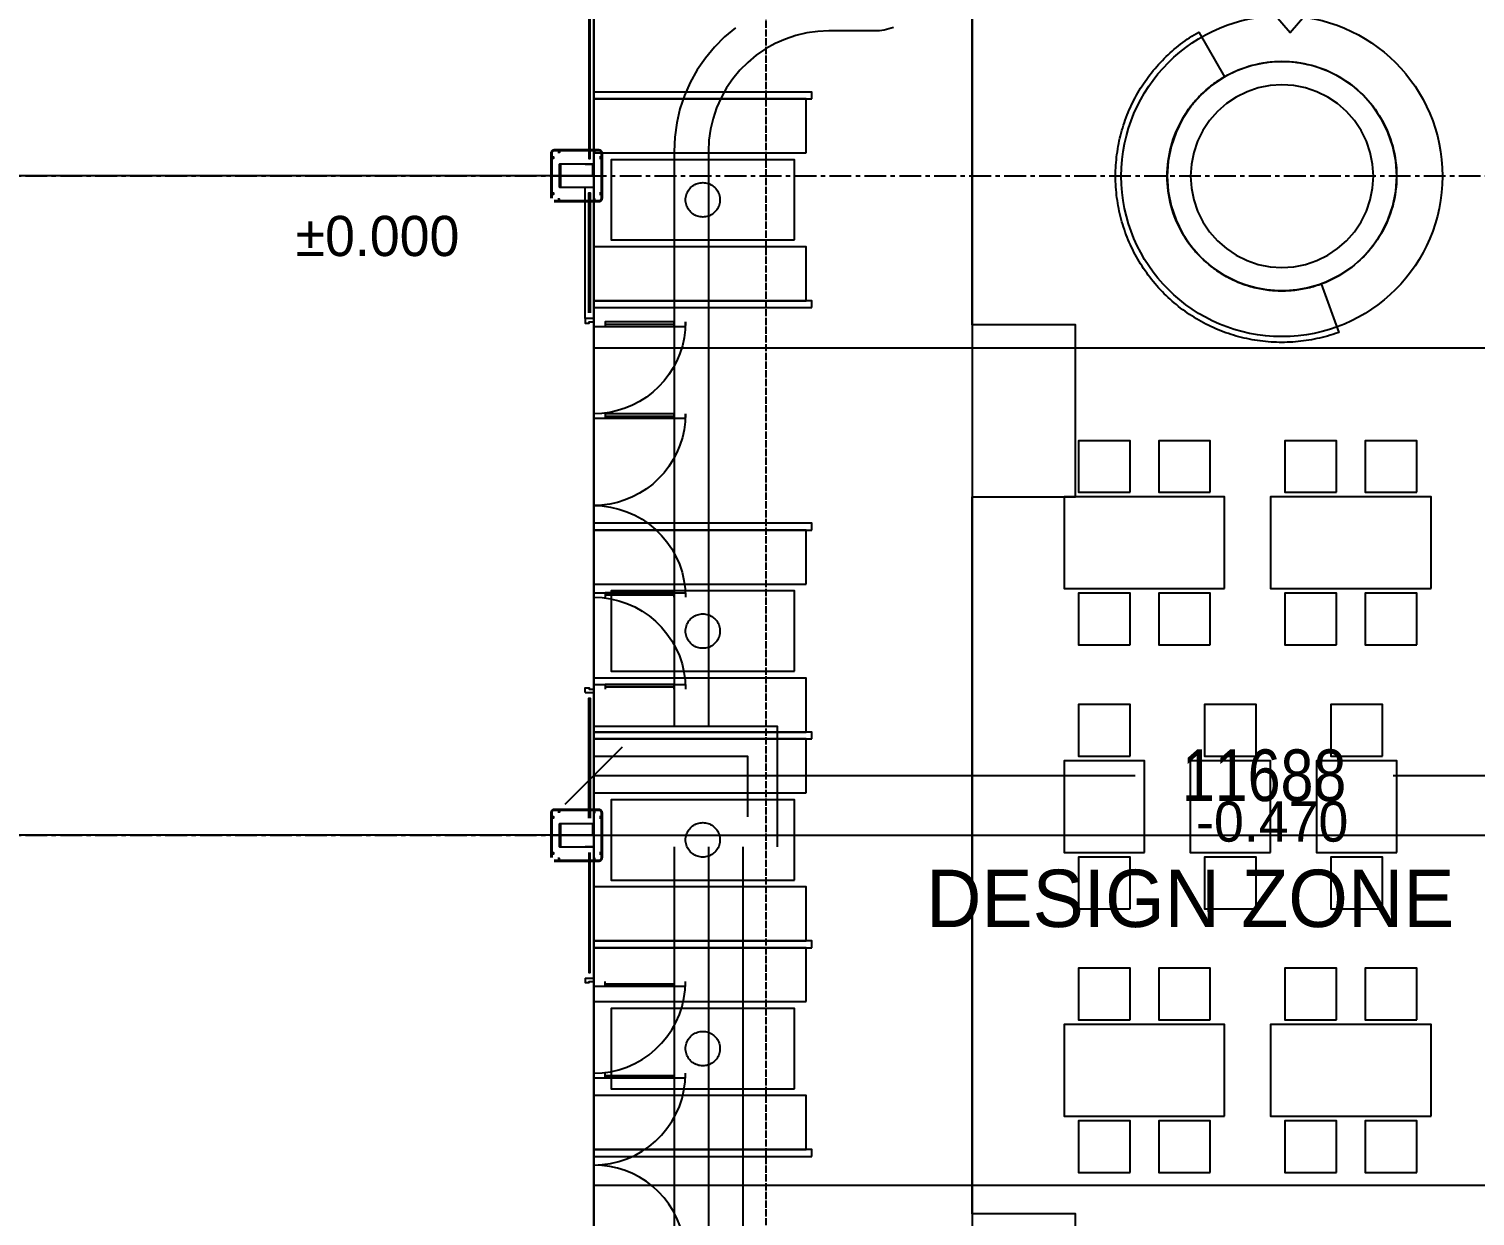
# Model space of a CAD drawing. Header units: millimetres. Extents: x -74219 to 26724, y -11313 to 45223.
# Drawn here: x -4925 to 7683, y 18030 to 28380 of the extents above; entities that cross this region are included whole.
import ezdxf
from ezdxf.enums import TextEntityAlignment as Align

# ---------------------------------------------------------------- set-up
doc = ezdxf.new("R2010")
doc.units = ezdxf.units.MM
doc.linetypes.add('CENTER', pattern=[5.08, 3.175, -0.635, 0.635, -0.635])
doc.linetypes.add('DASHED', pattern=[1.524, 1.27, -0.254])
for name, color, linetype in [('SMK-ABOVE', 5, 'DASHED'), ('SMK-BLDG', 7, 'CONTINUOUS'), ('SMK-DIMS', 7, 'CONTINUOUS'), ('SMK-DOOR', 7, 'CONTINUOUS'), ('SMK-EXIST', 30, 'CONTINUOUS'), ('SMK-GLAZ', 5, 'CONTINUOUS'), ('SMK-GRID', 8, 'CENTER'), ('SMK-LEVEL', 7, 'CONTINUOUS'), ('SMK-R11-FURN', 7, 'Continuous'), ('SMK-R11-ROOF', 34, 'Continuous'), ('SMK-R11-STEPS', 8, 'Continuous'), ('SMK-R11-TREE', 3, 'Continuous'), ('SMK-STEPS', 30, 'CONTINUOUS'), ('SMK-TEXT', 7, 'CONTINUOUS'), ('SMK-ZONE', 3, 'CONTINUOUS')]:
    doc.layers.add(name, color=color, linetype=linetype)
doc.styles.add('OpenSansCondensed-Light', font='OpenSansCondensed-Light.ttf')
doc.dimstyles.new('SMK200', dxfattribs={"dimtxt": 450, "dimasz": 300, "dimexe": 200, "dimexo": 200, "dimgap": 100, "dimtad": 1, "dimdec": 0, "dimtsz": 250, "dimcen": 2.5, "dimazin": 3, "dimtfac": 1, "dimtmove": 0, "dimatfit": 3})

# ---------------------------------------------------------------- blocks, each defined once
blk = doc.blocks.new('_OBLIQUE')
at = {"color": 0, "linetype": 'BYBLOCK'}
blk.add_line((-0.5, -0.5), (0.5, 0.5), dxfattribs=at)
blk = doc.blocks.new('*D4')
for p, q in [((-200, 21350), (-10800, 21350)), ((-10600, 19375), (-10600, 21350)), ((-10600, 15600), (-10600, 17575)), ((-200, 15600), (-10800, 15600))]:
    blk.add_line(p, q)
at = {"layer": 'Defpoints'}
for p in [(0, 21350), (-10600, 15600), (0, 15600)]:
    blk.add_point(p, dxfattribs=at)
at = {"layer": 'SMK-DIMS', "xscale": 500, "yscale": 500, "rotation": 90}
for p in [(-10600, 21350), (-10600, 15600)]:
    blk.add_blockref('_OBLIQUE', p, dxfattribs=at)
at = {"layer": 'SMK-DIMS', "insert": (-10600, 18475), "char_height": 450, "attachment_point": 5, "rotation": 90, "style": 'OpenSansCondensed-Light'}
blk.add_mtext('5750', dxfattribs=at)
blk = doc.blocks.new('*D5')
for p, q in [((-200, 27100), (-10800, 27100)), ((-10600, 25125), (-10600, 27100)), ((-10600, 21350), (-10600, 23325)), ((-200, 21350), (-10800, 21350))]:
    blk.add_line(p, q)
at = {"layer": 'Defpoints'}
for p in [(0, 27100), (-10600, 21350), (0, 21350)]:
    blk.add_point(p, dxfattribs=at)
at = {"layer": 'SMK-DIMS', "xscale": 500, "yscale": 500, "rotation": 90}
for p in [(-10600, 27100), (-10600, 21350)]:
    blk.add_blockref('_OBLIQUE', p, dxfattribs=at)
at = {"layer": 'SMK-DIMS', "insert": (-10600, 24225), "char_height": 450, "attachment_point": 5, "rotation": 90, "style": 'OpenSansCondensed-Light'}
blk.add_mtext('5750', dxfattribs=at)
blk = doc.blocks.new('*D6')
for p, q in [((-200, 32100), (-10800, 32100)), ((-10600, 30500), (-10600, 32100)), ((-10600, 27100), (-10600, 28700)), ((-200, 27100), (-10800, 27100))]:
    blk.add_line(p, q)
at = {"layer": 'Defpoints'}
for p in [(0, 32100), (-10600, 27100), (0, 27100)]:
    blk.add_point(p, dxfattribs=at)
at = {"layer": 'SMK-DIMS', "xscale": 500, "yscale": 500, "rotation": 90}
for p in [(-10600, 32100), (-10600, 27100)]:
    blk.add_blockref('_OBLIQUE', p, dxfattribs=at)
at = {"layer": 'SMK-DIMS', "insert": (-10600, 29600), "char_height": 450, "attachment_point": 5, "rotation": 90, "style": 'OpenSansCondensed-Light'}
blk.add_mtext('5000', dxfattribs=at)
blk = doc.blocks.new('*D9')
for p, q in [((-200, 42340.2), (-12100, 42340.2)), ((-11900, 22295.1), (-11900, 42340.2)), ((-11900, 0), (-11900, 20045.1)), ((-200, 0), (-12100, 0))]:
    blk.add_line(p, q)
at = {"layer": 'Defpoints'}
for p in [(0, 42340.2), (-11900, 0), (0, 0)]:
    blk.add_point(p, dxfattribs=at)
at = {"layer": 'SMK-DIMS', "xscale": 500, "yscale": 500, "rotation": 90}
for p in [(-11900, 42340.2), (-11900, 0)]:
    blk.add_blockref('_OBLIQUE', p, dxfattribs=at)
at = {"layer": 'SMK-DIMS', "insert": (-11900, 21170.1), "char_height": 450, "attachment_point": 5, "rotation": 90, "style": 'OpenSansCondensed-Light'}
blk.add_mtext('42340', dxfattribs=at)
blk = doc.blocks.new('*D11')
for p, q in [((0, 21550), (0, 22070)), ((11688, 21550), (11688, 22070)), ((0, 21870), (4719, 21870)), ((6969, 21870), (11688, 21870))]:
    blk.add_line(p, q)
at = {"layer": 'Defpoints'}
for p in [(0, 21870), (0, 21350), (11688, 21350)]:
    blk.add_point(p, dxfattribs=at)
at = {"layer": 'SMK-DIMS', "xscale": 500, "yscale": 500}
for p in [(0, 21870), (11688, 21870)]:
    blk.add_blockref('_OBLIQUE', p, dxfattribs=at)
at = {"layer": 'SMK-DIMS', "insert": (5844, 21870), "char_height": 450, "attachment_point": 5, "style": 'OpenSansCondensed-Light'}
blk.add_mtext('11688', dxfattribs=at)

msp = doc.modelspace()

# ---------------------------------------------------------------- linework, layer by layer
at = {"layer": 'SMK-ABOVE', "ltscale": 50}
msp.add_lwpolyline([(1501.6, 5300.3), (1501.6, 30800.3), (1497, 30904.9), (1483.4, 31008.7), (1460.7, 31110.9), (1429.2, 31210.7), (1389.2, 31307.4), (1340.8, 31400.3), (1284.6, 31488.6), (1220.8, 31571.6), (1150.1, 31648.8), (1072.9, 31719.5), (989.9, 31783.3), (901.6, 31839.5), (808.7, 31887.9), (712, 31927.9), (612.2, 31959.4), (510, 31982.1), (406.2, 31995.7), (301.6, 32000.3), (-0.4, 32000.3)], dxfattribs=at)
at = {"layer": 'SMK-BLDG'}
for points in [[(-75.4, 27200), (-0.4, 27200), (-0.4, 32000), (-75.4, 32000)], [(-0.4, 32000), (-0.4, 4100)], [(-300.4, 26999.8), (-0.4, 26999.8), (-0.4, 27199.8), (-300.4, 27199.8)], [(-0.4, 25855), (-75.4, 25855), (-75.4, 26999.8), (-0.4, 26999.8)], [(-75.4, 22595), (-0.4, 22595), (-0.4, 21449.8), (-75.4, 21449.8)], [(-300.4, 21249.8), (-0.4, 21249.8), (-0.4, 21449.8), (-300.4, 21449.8)], [(-75.4, 20105), (-0.4, 20105), (-0.4, 21249.8), (-75.4, 21249.8)]]:
    msp.add_lwpolyline(points, dxfattribs=at)
at = {"layer": 'SMK-DOOR'}
for points in [[(-75.4, 25855), (-75.4, 25815), (-40.4, 25815), (-40.4, 25825), (-0.4, 25825), (-0.4, 25855)], [(-0.4, 25825), (-0.4, 25785), (799.6, 25785), (799.6, 25825)], [(799.6, 25825), (796.5, 25755.3), (787.4, 25686.1), (772.3, 25618), (751.3, 25551.4), (724.6, 25486.9), (692.4, 25425), (654.9, 25366.2), (612.4, 25310.8), (565.3, 25259.3), (513.8, 25212.2), (458.4, 25169.7), (399.6, 25132.2), (337.7, 25100), (273.2, 25073.3), (206.6, 25052.3), (138.5, 25037.2), (69.3, 25028.1), (-0.4, 25025)], [(699.6, 25785), (699.6, 25825), (99.6, 25825), (99.6, 25785)], [(99.6, 25805), (699.6, 25805)], [(-0.4, 25025), (-0.4, 24985), (799.6, 24985), (799.6, 25025)], [(799.6, 25025), (796.5, 24955.3), (787.4, 24886.1), (772.3, 24818), (751.3, 24751.4), (724.6, 24686.9), (692.4, 24625), (654.9, 24566.2), (612.4, 24510.8), (565.3, 24459.3), (513.8, 24412.2), (458.4, 24369.7), (399.6, 24332.2), (337.7, 24300), (273.2, 24273.3), (206.6, 24252.3), (138.5, 24237.2), (69.3, 24228.1), (-0.4, 24225)], [(699.6, 24985), (699.6, 25025), (99.6, 25025), (99.6, 24985)], [(99.6, 25005), (699.6, 25005)], [(-0.4, 24225), (73.4, 24221.6), (146.6, 24211.4), (218.5, 24194.5), (288.6, 24171), (356.2, 24141.2), (420.7, 24105.2), (481.7, 24063.4), (538.5, 24016.2), (590.8, 23964), (638, 23907.1), (679.8, 23846.2), (715.7, 23781.6), (745.6, 23714), (769, 23644), (786, 23572), (796.2, 23498.8), (799.6, 23425)], [(-0.4, 23425), (-0.4, 23465), (799.6, 23465), (799.6, 23425)], [(699.6, 23425), (699.6, 23465), (99.6, 23465), (99.6, 23425)], [(-0.4, 23425), (73.4, 23421.6), (146.6, 23411.4), (218.5, 23394.5), (288.6, 23371), (356.2, 23341.2), (420.7, 23305.2), (481.7, 23263.4), (538.5, 23216.2), (590.8, 23164), (638, 23107.1), (679.8, 23046.2), (715.7, 22981.6), (745.6, 22914), (769, 22844), (786, 22772), (796.2, 22698.8), (799.6, 22625)], [(99.6, 23445), (699.6, 23445)], [(-75.4, 22595), (-75.4, 22635), (-40.4, 22635), (-40.4, 22625), (-0.4, 22625), (-0.4, 22595)], [(-0.4, 22625), (-0.4, 22665), (799.6, 22665), (799.6, 22625)], [(699.6, 22625), (699.6, 22665), (99.6, 22665), (99.6, 22625)], [(99.6, 22645), (699.6, 22645)], [(-75.4, 20105), (-75.4, 20065), (-40.4, 20065), (-40.4, 20075), (-0.4, 20075), (-0.4, 20105)], [(-0.4, 20075), (-0.4, 20035), (799.6, 20035), (799.6, 20075)], [(-0.4, 19275), (73.4, 19278.4), (146.6, 19288.6), (218.5, 19305.6), (288.6, 19329), (356.2, 19358.9), (420.7, 19394.9), (481.7, 19436.6), (538.5, 19483.8), (590.8, 19536.1), (638, 19592.9), (679.8, 19653.9), (715.7, 19718.4), (745.6, 19786), (769, 19856.1), (786, 19928), (796.2, 20001.2), (799.6, 20075)], [(699.6, 20075), (699.6, 20035), (99.6, 20035), (99.6, 20075)], [(99.6, 20055), (699.6, 20055)], [(-0.4, 19275), (-0.4, 19235), (799.6, 19235), (799.6, 19275)], [(-0.4, 18475), (73.4, 18478.4), (146.6, 18488.6), (218.5, 18505.6), (288.6, 18529), (356.2, 18558.9), (420.7, 18594.9), (481.7, 18636.6), (538.5, 18683.8), (590.8, 18736.1), (638, 18792.9), (679.8, 18853.9), (715.7, 18918.4), (745.6, 18986), (769, 19056.1), (786, 19128), (796.2, 19201.2), (799.6, 19275)], [(699.6, 19275), (699.6, 19235), (99.6, 19235), (99.6, 19275)], [(99.6, 19255), (699.6, 19255)], [(799.6, 17675), (796.5, 17744.7), (787.4, 17813.9), (772.3, 17882.1), (751.3, 17948.6), (724.6, 18013.1), (692.4, 18075), (654.9, 18133.9), (612.4, 18189.3), (565.3, 18240.7), (513.8, 18287.9), (458.4, 18330.3), (399.6, 18367.8), (337.7, 18400.1), (273.2, 18426.8), (206.6, 18447.8), (138.5, 18462.9), (69.3, 18472), (-0.4, 18475)]]:
    msp.add_lwpolyline(points, dxfattribs=at)
at = {"layer": 'SMK-EXIST'}
for points in [[(1236, 28389.8), (1140.1, 28310.2), (1051.9, 28222), (972.3, 28126.1), (901.8, 28023.2), (841.1, 27914.3), (790.8, 27800.2), (751.1, 27682), (722.6, 27560.6), (705.3, 27437.1), (699.6, 27312.5), (699.6, 22299.8)], [(2612.1, 28392.9), (2572.7, 28379.7), (2532.3, 28370.2), (2491.1, 28364.4), (2449.6, 28362.5), (2049.6, 28362.5), (1952.7, 28358), (1856.7, 28344.6), (1762.2, 28322.4), (1670.3, 28291.6), (1581.6, 28252.4), (1496.8, 28205.2), (1416.8, 28150.4), (1342.2, 28088.5), (1273.6, 28019.9), (1211.7, 27945.3), (1156.9, 27865.3), (1109.7, 27780.5), (1070.5, 27691.8), (1039.7, 27599.9), (1017.5, 27505.5), (1004.1, 27409.4), (999.6, 27312.5), (999.6, 22299.8)], [(-0.4, 21249.8), (-0.4, 22299.8), (1599.6, 22299.8), (1599.6, 21249.8)], [(-0.4, 21509.8), (-0.4, 22039.8), (1339.6, 22039.8), (1339.6, 21509.8)]]:
    msp.add_lwpolyline(points, dxfattribs=at)
for points in [[(6999.8, 27096.4), (6991.3, 27226.9), (6965.8, 27355.2), (6923.7, 27479.1), (6865.9, 27596.4), (6793.2, 27705.2), (6706.9, 27803.5), (6608.6, 27889.7), (6499.8, 27962.4), (6382.5, 28020.3), (6258.7, 28062.3), (6130.4, 28087.8), (5999.8, 28096.4), (5869.3, 28087.8), (5741, 28062.3), (5617.2, 28020.3), (5499.8, 27962.4), (5391.1, 27889.7), (5292.7, 27803.5), (5206.5, 27705.2), (5133.8, 27596.4), (5076, 27479.1), (5033.9, 27355.2), (5008.4, 27226.9), (4999.8, 27096.4), (5008.4, 26965.9), (5033.9, 26837.6), (5076, 26713.7), (5133.8, 26596.4), (5206.5, 26487.6), (5292.7, 26389.3), (5391.1, 26303), (5499.8, 26230.4), (5617.2, 26172.5), (5741, 26130.5), (5869.3, 26105), (5999.8, 26096.4), (6130.4, 26105), (6258.7, 26130.5), (6382.5, 26172.5), (6499.8, 26230.4), (6608.6, 26303), (6706.9, 26389.3), (6793.2, 26487.6), (6865.9, 26596.4), (6923.7, 26713.7), (6965.8, 26837.6), (6991.3, 26965.9)], [(6796.6, 27096.4), (6789.8, 27200.4), (6769.5, 27302.6), (6736, 27401.3), (6689.9, 27494.8), (6632, 27581.4), (6563.2, 27659.8), (6484.9, 27728.5), (6398.2, 27786.4), (6304.7, 27832.5), (6206.1, 27866), (6103.8, 27886.4), (5999.8, 27893.2), (5895.8, 27886.4), (5793.6, 27866), (5694.9, 27832.5), (5601.4, 27786.4), (5514.8, 27728.5), (5436.4, 27659.8), (5367.7, 27581.4), (5309.8, 27494.8), (5263.7, 27401.3), (5230.2, 27302.6), (5209.9, 27200.4), (5203.1, 27096.4), (5209.9, 26992.4), (5230.2, 26890.2), (5263.7, 26791.5), (5309.8, 26698), (5367.7, 26611.3), (5436.4, 26533), (5514.8, 26464.3), (5601.4, 26406.4), (5694.9, 26360.3), (5793.6, 26326.8), (5895.8, 26306.4), (5999.8, 26299.6), (6103.8, 26306.4), (6206.1, 26326.8), (6304.7, 26360.3), (6398.2, 26406.4), (6484.9, 26464.3), (6563.2, 26533), (6632, 26611.3), (6689.9, 26698), (6736, 26791.5), (6769.5, 26890.2), (6789.8, 26992.4)]]:
    msp.add_lwpolyline(points, close=True, dxfattribs=at)
at = {"layer": 'SMK-GLAZ'}
for points in [[(-42.9, 28662.5), (-42.9, 27250), (-32.9, 27250), (-32.9, 28662.5)], [(-345.4, 26874.8), (44.6, 26874.8), (47.2, 26874.9), (49.8, 26875.3), (52.4, 26875.8), (54.8, 26876.6), (57.3, 26877.6), (59.6, 26878.8), (61.8, 26880.2), (63.9, 26881.8), (65.8, 26883.6), (67.6, 26885.5), (69.2, 26887.6), (70.6, 26889.8), (71.8, 26892.1), (72.8, 26894.5), (73.6, 26897), (74.1, 26899.6), (74.5, 26902.2), (74.6, 26904.8), (74.6, 27294.8), (74.5, 27297.4), (74.1, 27300), (73.6, 27302.6), (72.8, 27305.1), (71.8, 27307.5), (70.6, 27309.8), (69.2, 27312), (67.6, 27314.1), (65.8, 27316), (63.9, 27317.8), (61.8, 27319.4), (59.6, 27320.8), (57.3, 27322), (54.8, 27323), (52.4, 27323.8), (49.8, 27324.3), (47.2, 27324.7), (44.6, 27324.8), (-345.4, 27324.8), (-348, 27324.7), (-350.6, 27324.3), (-353.2, 27323.8), (-355.7, 27323), (-358.1, 27322), (-360.4, 27320.8), (-362.6, 27319.4), (-364.7, 27317.8), (-366.6, 27316), (-368.4, 27314.1), (-370, 27312), (-371.4, 27309.8), (-372.6, 27307.5), (-373.6, 27305.1), (-374.4, 27302.6), (-375, 27300), (-375.3, 27297.4), (-375.4, 27294.8), (-375.4, 26904.8)], [(-345.4, 26882.8), (44.6, 26882.8), (46.5, 26882.9), (48.4, 26883.1), (50.3, 26883.6), (52.1, 26884.1), (53.9, 26884.9), (55.6, 26885.8), (57.2, 26886.8), (58.7, 26888), (60.1, 26889.2), (61.4, 26890.7), (62.6, 26892.2), (63.6, 26893.8), (64.5, 26895.5), (65.3, 26897.3), (65.8, 26899.1), (66.3, 26901), (66.5, 26902.9), (66.6, 26904.8), (66.6, 27294.8), (66.5, 27296.7), (66.3, 27298.6), (65.8, 27300.5), (65.3, 27302.3), (64.5, 27304.1), (63.6, 27305.8), (62.6, 27307.4), (61.4, 27308.9), (60.1, 27310.4), (58.7, 27311.7), (57.2, 27312.8), (55.6, 27313.9), (53.9, 27314.7), (52.1, 27315.5), (50.3, 27316.1), (48.4, 27316.5), (46.5, 27316.7), (44.6, 27316.8), (-345.4, 27316.8), (-347.3, 27316.7), (-349.2, 27316.5), (-351.1, 27316.1), (-352.9, 27315.5), (-354.7, 27314.7), (-356.4, 27313.9), (-358, 27312.8), (-359.6, 27311.7), (-361, 27310.4), (-362.3, 27308.9), (-363.4, 27307.4), (-364.5, 27305.8), (-365.4, 27304.1), (-366.1, 27302.3), (-366.7, 27300.5), (-367.1, 27298.6), (-367.3, 27296.7), (-367.4, 27294.8), (-367.4, 26904.8)], [(-364.4, 27263.9), (-350.4, 27263.9), (-350.4, 27249.9), (-364.4, 27249.9)], [(-314.4, 27316.8), (-300.4, 27316.8), (-300.4, 27302.8), (-314.4, 27302.8)], [(-250.4, 27316.8), (-250.4, 27324.8)], [(-250.4, 27316.8), (-250.4, 27324.8)], [(-247.4, 27316.8), (-247.4, 27324.8)], [(-247.4, 27316.8), (-247.4, 27324.8)], [(-53.4, 27316.8), (-53.4, 27324.8)], [(-53.4, 27316.8), (-53.4, 27324.8)], [(-50.4, 27316.8), (-50.4, 27324.8)], [(-50.4, 27316.8), (-50.4, 27324.8)], [(13.6, 27316.8), (-0.4, 27316.8), (-0.4, 27302.8), (13.6, 27302.8)], [(49.6, 27263.9), (63.6, 27263.9), (63.6, 27249.9), (49.6, 27249.9)], [(-9.4, 27096.8), (-291.4, 27096.8), (-291.4, 26999.8), (-300.4, 26999.8), (-300.4, 27199.8), (-291.4, 27199.8), (-291.4, 27102.8), (-9.4, 27102.8), (-9.4, 27199.8), (-0.4, 27199.8), (-0.4, 26999.8), (-9.4, 26999.8)], [(66.6, 27199.8), (74.6, 27199.8)], [(66.6, 27196.8), (74.6, 27196.8)], [(66.6, 27002.8), (74.6, 27002.8)], [(66.6, 26999.8), (74.6, 26999.8)], [(-364.4, 26949.8), (-350.4, 26949.8), (-350.4, 26935.8), (-364.4, 26935.8)], [(-314.4, 26882.9), (-300.4, 26882.9), (-300.4, 26896.9), (-314.4, 26896.9)], [(-250.4, 26882.8), (-250.4, 26874.8)], [(-250.4, 26882.8), (-250.4, 26874.8)], [(-247.4, 26882.8), (-247.4, 26874.8)], [(-247.4, 26882.8), (-247.4, 26874.8)], [(-53.4, 26882.8), (-53.4, 26874.8)], [(-53.4, 26882.8), (-53.4, 26874.8)], [(-50.4, 26882.8), (-50.4, 26874.8)], [(-50.4, 26882.8), (-50.4, 26874.8)], [(-42.9, 25905), (-42.9, 26950), (-32.9, 26950), (-32.9, 25905)], [(13.6, 26882.9), (-0.4, 26882.9), (-0.4, 26896.9), (13.6, 26896.9)], [(49.6, 26949.8), (63.6, 26949.8), (63.6, 26935.8), (49.6, 26935.8)], [(-42.9, 21500), (-42.9, 22545), (-32.9, 22545), (-32.9, 21500)], [(-345.4, 21124.8), (44.6, 21124.8), (47.2, 21124.9), (49.8, 21125.3), (52.4, 21125.8), (54.8, 21126.6), (57.3, 21127.6), (59.6, 21128.8), (61.8, 21130.2), (63.9, 21131.8), (65.8, 21133.6), (67.6, 21135.5), (69.2, 21137.6), (70.6, 21139.8), (71.8, 21142.1), (72.8, 21144.5), (73.6, 21147), (74.1, 21149.6), (74.5, 21152.2), (74.6, 21154.8), (74.6, 21544.8), (74.5, 21547.4), (74.1, 21550), (73.6, 21552.6), (72.8, 21555.1), (71.8, 21557.5), (70.6, 21559.8), (69.2, 21562), (67.6, 21564.1), (65.8, 21566), (63.9, 21567.8), (61.8, 21569.4), (59.6, 21570.8), (57.3, 21572), (54.8, 21573), (52.4, 21573.8), (49.8, 21574.3), (47.2, 21574.7), (44.6, 21574.8), (-345.4, 21574.8), (-348, 21574.7), (-350.6, 21574.3), (-353.2, 21573.8), (-355.7, 21573), (-358.1, 21572), (-360.4, 21570.8), (-362.6, 21569.4), (-364.7, 21567.8), (-366.6, 21566), (-368.4, 21564.1), (-370, 21562), (-371.4, 21559.8), (-372.6, 21557.5), (-373.6, 21555.1), (-374.4, 21552.6), (-375, 21550), (-375.3, 21547.4), (-375.4, 21544.8), (-375.4, 21154.8)], [(-345.4, 21132.8), (44.6, 21132.8), (46.5, 21132.9), (48.4, 21133.1), (50.3, 21133.6), (52.1, 21134.1), (53.9, 21134.9), (55.6, 21135.8), (57.2, 21136.8), (58.7, 21138), (60.1, 21139.2), (61.4, 21140.7), (62.6, 21142.2), (63.6, 21143.8), (64.5, 21145.5), (65.3, 21147.3), (65.8, 21149.1), (66.3, 21151), (66.5, 21152.9), (66.6, 21154.8), (66.6, 21544.8), (66.5, 21546.7), (66.3, 21548.6), (65.8, 21550.5), (65.3, 21552.3), (64.5, 21554.1), (63.6, 21555.8), (62.6, 21557.4), (61.4, 21558.9), (60.1, 21560.4), (58.7, 21561.7), (57.2, 21562.8), (55.6, 21563.9), (53.9, 21564.7), (52.1, 21565.5), (50.3, 21566.1), (48.4, 21566.5), (46.5, 21566.7), (44.6, 21566.8), (-345.4, 21566.8), (-347.3, 21566.7), (-349.2, 21566.5), (-351.1, 21566.1), (-352.9, 21565.5), (-354.7, 21564.7), (-356.4, 21563.9), (-358, 21562.8), (-359.6, 21561.7), (-361, 21560.4), (-362.3, 21558.9), (-363.4, 21557.4), (-364.5, 21555.8), (-365.4, 21554.1), (-366.1, 21552.3), (-366.7, 21550.5), (-367.1, 21548.6), (-367.3, 21546.7), (-367.4, 21544.8), (-367.4, 21154.8)], [(-314.4, 21566.8), (-300.4, 21566.8), (-300.4, 21552.8), (-314.4, 21552.8)], [(-250.4, 21566.8), (-250.4, 21574.8)], [(-250.4, 21566.8), (-250.4, 21574.8)], [(-247.4, 21566.8), (-247.4, 21574.8)], [(-247.4, 21566.8), (-247.4, 21574.8)], [(-53.4, 21566.8), (-53.4, 21574.8)], [(-53.4, 21566.8), (-53.4, 21574.8)], [(-50.4, 21566.8), (-50.4, 21574.8)], [(-50.4, 21566.8), (-50.4, 21574.8)], [(13.6, 21566.8), (-0.4, 21566.8), (-0.4, 21552.8), (13.6, 21552.8)], [(-364.4, 21513.9), (-350.4, 21513.9), (-350.4, 21499.9), (-364.4, 21499.9)], [(-9.4, 21346.8), (-291.4, 21346.8), (-291.4, 21249.8), (-300.4, 21249.8), (-300.4, 21449.8), (-291.4, 21449.8), (-291.4, 21352.8), (-9.4, 21352.8), (-9.4, 21449.8), (-0.4, 21449.8), (-0.4, 21249.8), (-9.4, 21249.8)], [(49.6, 21513.9), (63.6, 21513.9), (63.6, 21499.9), (49.6, 21499.9)], [(66.6, 21449.8), (74.6, 21449.8)], [(66.6, 21446.8), (74.6, 21446.8)], [(-364.4, 21199.8), (-350.4, 21199.8), (-350.4, 21185.8), (-364.4, 21185.8)], [(-42.9, 21200), (-42.9, 20155), (-32.9, 20155), (-32.9, 21200)], [(49.6, 21199.8), (63.6, 21199.8), (63.6, 21185.8), (49.6, 21185.8)], [(66.6, 21252.8), (74.6, 21252.8)], [(66.6, 21249.8), (74.6, 21249.8)], [(-314.4, 21132.9), (-300.4, 21132.9), (-300.4, 21146.9), (-314.4, 21146.9)], [(-250.4, 21132.8), (-250.4, 21124.8)], [(-250.4, 21132.8), (-250.4, 21124.8)], [(-247.4, 21132.8), (-247.4, 21124.8)], [(-247.4, 21132.8), (-247.4, 21124.8)], [(-53.4, 21132.8), (-53.4, 21124.8)], [(-53.4, 21132.8), (-53.4, 21124.8)], [(-50.4, 21132.8), (-50.4, 21124.8)], [(-50.4, 21132.8), (-50.4, 21124.8)], [(13.6, 21132.9), (-0.4, 21132.9), (-0.4, 21146.9), (13.6, 21146.9)]]:
    msp.add_lwpolyline(points, dxfattribs=at)
at = {"layer": 'SMK-GRID', "ltscale": 60}
for p, q in [((0, -5600), (0, 44200)), ((-14100, 27100), (15500, 27100)), ((-14100, 21350), (15500, 21350))]:
    msp.add_line(p, q, dxfattribs=at)
at = {"layer": 'SMK-R11-FURN'}
for points in [[(1900, 27770), (1900, 27830), (0, 27830), (0, 27770)], [(1850, 27300), (1850, 27770), (0, 27770), (0, 27300)], [(1750, 26540), (1750, 27240), (150, 27240), (150, 26540)], [(1100, 26890), (1099.5, 26878.2), (1098.2, 26866.5), (1095.9, 26855), (1092.7, 26843.6), (1088.6, 26832.6), (1083.7, 26821.9), (1077.9, 26811.6), (1071.4, 26801.8), (1064.1, 26792.6), (1056.1, 26783.9), (1047.4, 26775.9), (1038.2, 26768.6), (1028.4, 26762.1), (1018.1, 26756.3), (1007.4, 26751.4), (996.4, 26747.3), (985, 26744.1), (973.5, 26741.8), (961.8, 26740.5), (950, 26740), (938.2, 26740.5), (926.5, 26741.8), (915, 26744.1), (903.6, 26747.3), (892.6, 26751.4), (881.9, 26756.3), (871.6, 26762.1), (861.8, 26768.6), (852.6, 26775.9), (843.9, 26783.9), (835.9, 26792.6), (828.6, 26801.8), (822.1, 26811.6), (816.3, 26821.9), (811.4, 26832.6), (807.3, 26843.6), (804.1, 26855), (801.8, 26866.5), (800.5, 26878.2), (800, 26890), (800.5, 26901.8), (801.8, 26913.5), (804.1, 26925), (807.3, 26936.4), (811.4, 26947.4), (816.3, 26958.1), (822.1, 26968.4), (828.6, 26978.2), (835.9, 26987.4), (843.9, 26996.1), (852.6, 27004.1), (861.8, 27011.4), (871.6, 27017.9), (881.9, 27023.7), (892.6, 27028.6), (903.6, 27032.7), (915, 27035.9), (926.5, 27038.2), (938.2, 27039.5), (950, 27040), (961.8, 27039.5), (973.5, 27038.2), (985, 27035.9), (996.4, 27032.7), (1007.4, 27028.6), (1018.1, 27023.7), (1028.4, 27017.9), (1038.2, 27011.4), (1047.4, 27004.1), (1056.1, 26996.1), (1064.1, 26987.4), (1071.4, 26978.2), (1077.9, 26968.4), (1083.7, 26958.1), (1088.6, 26947.4), (1092.7, 26936.4), (1095.9, 26925), (1098.2, 26913.5), (1099.5, 26901.8)], [(1850, 26010), (1850, 26480), (0, 26480), (0, 26010)], [(1900, 25950), (1900, 26010), (0, 26010), (0, 25950)], [(4675, 24340), (4675, 24790), (4225, 24790), (4225, 24340)], [(5375, 24340), (5375, 24790), (4925, 24790), (4925, 24340)], [(6475, 24340), (6475, 24790), (6025, 24790), (6025, 24340)], [(7175, 24340), (7175, 24790), (6725, 24790), (6725, 24340)], [(5500, 23500), (5500, 24300), (4100, 24300), (4100, 23500)], [(7300, 23500), (7300, 24300), (5900, 24300), (5900, 23500)], [(1900, 24010), (1900, 24070), (0, 24070), (0, 24010)], [(1850, 23540), (1850, 24010), (0, 24010), (0, 23540)], [(1750, 22780), (1750, 23480), (150, 23480), (150, 22780)], [(4675, 23010), (4675, 23460), (4225, 23460), (4225, 23010)], [(5375, 23010), (5375, 23460), (4925, 23460), (4925, 23010)], [(6475, 23010), (6475, 23460), (6025, 23460), (6025, 23010)], [(7175, 23010), (7175, 23460), (6725, 23460), (6725, 23010)], [(1100, 23130), (1099.5, 23118.2), (1098.2, 23106.5), (1095.9, 23095), (1092.7, 23083.6), (1088.6, 23072.6), (1083.7, 23061.9), (1077.9, 23051.6), (1071.4, 23041.8), (1064.1, 23032.6), (1056.1, 23023.9), (1047.4, 23015.9), (1038.2, 23008.6), (1028.4, 23002.1), (1018.1, 22996.3), (1007.4, 22991.4), (996.4, 22987.3), (985, 22984.1), (973.5, 22981.8), (961.8, 22980.5), (950, 22980), (938.2, 22980.5), (926.5, 22981.8), (915, 22984.1), (903.6, 22987.3), (892.6, 22991.4), (881.9, 22996.3), (871.6, 23002.1), (861.8, 23008.6), (852.6, 23015.9), (843.9, 23023.9), (835.9, 23032.6), (828.6, 23041.8), (822.1, 23051.6), (816.3, 23061.9), (811.4, 23072.6), (807.3, 23083.6), (804.1, 23095), (801.8, 23106.5), (800.5, 23118.2), (800, 23130), (800.5, 23141.8), (801.8, 23153.5), (804.1, 23165), (807.3, 23176.4), (811.4, 23187.4), (816.3, 23198.1), (822.1, 23208.4), (828.6, 23218.2), (835.9, 23227.4), (843.9, 23236.1), (852.6, 23244.1), (861.8, 23251.4), (871.6, 23257.9), (881.9, 23263.7), (892.6, 23268.6), (903.6, 23272.7), (915, 23275.9), (926.5, 23278.2), (938.2, 23279.5), (950, 23280), (961.8, 23279.5), (973.5, 23278.2), (985, 23275.9), (996.4, 23272.7), (1007.4, 23268.6), (1018.1, 23263.7), (1028.4, 23257.9), (1038.2, 23251.4), (1047.4, 23244.1), (1056.1, 23236.1), (1064.1, 23227.4), (1071.4, 23218.2), (1077.9, 23208.4), (1083.7, 23198.1), (1088.6, 23187.4), (1092.7, 23176.4), (1095.9, 23165), (1098.2, 23153.5), (1099.5, 23141.8)], [(1850, 22250), (1850, 22720), (0, 22720), (0, 22250)], [(4675, 22040), (4675, 22490), (4225, 22490), (4225, 22040)], [(5775, 22040), (5775, 22490), (5325, 22490), (5325, 22040)], [(6875, 22040), (6875, 22490), (6425, 22490), (6425, 22040)], [(1900, 22190), (1900, 22250), (0, 22250), (0, 22190)], [(1850, 21720), (1850, 22190), (0, 22190), (0, 21720)], [(4800, 21200), (4800, 22000), (4100, 22000), (4100, 21200)], [(5900, 21200), (5900, 22000), (5200, 22000), (5200, 21200)], [(7000, 21200), (7000, 22000), (6300, 22000), (6300, 21200)], [(1750, 20960), (1750, 21660), (150, 21660), (150, 20960)], [(1100, 21310), (1099.5, 21298.2), (1098.2, 21286.5), (1095.9, 21275), (1092.7, 21263.6), (1088.6, 21252.6), (1083.7, 21241.9), (1077.9, 21231.6), (1071.4, 21221.8), (1064.1, 21212.6), (1056.1, 21203.9), (1047.4, 21195.9), (1038.2, 21188.6), (1028.4, 21182.1), (1018.1, 21176.3), (1007.4, 21171.4), (996.4, 21167.3), (985, 21164.1), (973.5, 21161.8), (961.8, 21160.5), (950, 21160), (938.2, 21160.5), (926.5, 21161.8), (915, 21164.1), (903.6, 21167.3), (892.6, 21171.4), (881.9, 21176.3), (871.6, 21182.1), (861.8, 21188.6), (852.6, 21195.9), (843.9, 21203.9), (835.9, 21212.6), (828.6, 21221.8), (822.1, 21231.6), (816.3, 21241.9), (811.4, 21252.6), (807.3, 21263.6), (804.1, 21275), (801.8, 21286.5), (800.5, 21298.2), (800, 21310), (800.5, 21321.8), (801.8, 21333.5), (804.1, 21345), (807.3, 21356.4), (811.4, 21367.4), (816.3, 21378.1), (822.1, 21388.4), (828.6, 21398.2), (835.9, 21407.4), (843.9, 21416.1), (852.6, 21424.1), (861.8, 21431.4), (871.6, 21437.9), (881.9, 21443.7), (892.6, 21448.6), (903.6, 21452.7), (915, 21455.9), (926.5, 21458.2), (938.2, 21459.5), (950, 21460), (961.8, 21459.5), (973.5, 21458.2), (985, 21455.9), (996.4, 21452.7), (1007.4, 21448.6), (1018.1, 21443.7), (1028.4, 21437.9), (1038.2, 21431.4), (1047.4, 21424.1), (1056.1, 21416.1), (1064.1, 21407.4), (1071.4, 21398.2), (1077.9, 21388.4), (1083.7, 21378.1), (1088.6, 21367.4), (1092.7, 21356.4), (1095.9, 21345), (1098.2, 21333.5), (1099.5, 21321.8)], [(4675, 20710), (4675, 21160), (4225, 21160), (4225, 20710)], [(5775, 20710), (5775, 21160), (5325, 21160), (5325, 20710)], [(6875, 20710), (6875, 21160), (6425, 21160), (6425, 20710)], [(1850, 20430), (1850, 20900), (0, 20900), (0, 20430)], [(1900, 20370), (1900, 20430), (0, 20430), (0, 20370)], [(1850, 19900), (1850, 20370), (0, 20370), (0, 19900)], [(4675, 19740), (4675, 20190), (4225, 20190), (4225, 19740)], [(5375, 19740), (5375, 20190), (4925, 20190), (4925, 19740)], [(6475, 19740), (6475, 20190), (6025, 20190), (6025, 19740)], [(7175, 19740), (7175, 20190), (6725, 20190), (6725, 19740)], [(1750, 19140), (1750, 19840), (150, 19840), (150, 19140)], [(5500, 18900), (5500, 19700), (4100, 19700), (4100, 18900)], [(7300, 18900), (7300, 19700), (5900, 19700), (5900, 18900)], [(1100, 19490), (1099.5, 19478.2), (1098.2, 19466.5), (1095.9, 19455), (1092.7, 19443.6), (1088.6, 19432.6), (1083.7, 19421.9), (1077.9, 19411.6), (1071.4, 19401.8), (1064.1, 19392.6), (1056.1, 19383.9), (1047.4, 19375.9), (1038.2, 19368.6), (1028.4, 19362.1), (1018.1, 19356.3), (1007.4, 19351.4), (996.4, 19347.3), (985, 19344.1), (973.5, 19341.8), (961.8, 19340.5), (950, 19340), (938.2, 19340.5), (926.5, 19341.8), (915, 19344.1), (903.6, 19347.3), (892.6, 19351.4), (881.9, 19356.3), (871.6, 19362.1), (861.8, 19368.6), (852.6, 19375.9), (843.9, 19383.9), (835.9, 19392.6), (828.6, 19401.8), (822.1, 19411.6), (816.3, 19421.9), (811.4, 19432.6), (807.3, 19443.6), (804.1, 19455), (801.8, 19466.5), (800.5, 19478.2), (800, 19490), (800.5, 19501.8), (801.8, 19513.5), (804.1, 19525), (807.3, 19536.4), (811.4, 19547.4), (816.3, 19558.1), (822.1, 19568.4), (828.6, 19578.2), (835.9, 19587.4), (843.9, 19596.1), (852.6, 19604.1), (861.8, 19611.4), (871.6, 19617.9), (881.9, 19623.7), (892.6, 19628.6), (903.6, 19632.7), (915, 19635.9), (926.5, 19638.2), (938.2, 19639.5), (950, 19640), (961.8, 19639.5), (973.5, 19638.2), (985, 19635.9), (996.4, 19632.7), (1007.4, 19628.6), (1018.1, 19623.7), (1028.4, 19617.9), (1038.2, 19611.4), (1047.4, 19604.1), (1056.1, 19596.1), (1064.1, 19587.4), (1071.4, 19578.2), (1077.9, 19568.4), (1083.7, 19558.1), (1088.6, 19547.4), (1092.7, 19536.4), (1095.9, 19525), (1098.2, 19513.5), (1099.5, 19501.8)], [(1850, 18610), (1850, 19080), (0, 19080), (0, 18610)], [(4675, 18410), (4675, 18860), (4225, 18860), (4225, 18410)], [(5375, 18410), (5375, 18860), (4925, 18860), (4925, 18410)], [(6475, 18410), (6475, 18860), (6025, 18860), (6025, 18410)], [(7175, 18410), (7175, 18860), (6725, 18860), (6725, 18410)], [(1900, 18550), (1900, 18610), (0, 18610), (0, 18550)]]:
    msp.add_lwpolyline(points, close=True, dxfattribs=at)
at = {"layer": 'SMK-R11-ROOF'}
for p, q in [((0, 25600), (10519.3, 25600)), ((0, 21350), (10938.2, 21350)), ((0, 18300), (11238.9, 18300))]:
    msp.add_line(p, q, dxfattribs=at)
msp.add_circle((5999, 27097), 1400, dxfattribs=at)
at = {"layer": 'SMK-R11-STEPS'}
for p, q in [((3300, 25800), (3300, 28500)), ((3300, 18050), (3300, 24300))]:
    msp.add_line(p, q, dxfattribs=at)
for points in [[(3300, 28500), (3300, 15300), (0, 15300), (0, 28500), (0, 30900), (2400, 30900), (2400, 28500)], [(4200, 24300), (4200, 25800), (3300, 25800), (3300, 24300)], [(4200, 15550), (4200, 18050), (3300, 18050), (3300, 15550)]]:
    msp.add_lwpolyline(points, close=True, dxfattribs=at)
at = {"layer": 'SMK-R11-TREE'}
for points in [[(7370, 29650), (6947.7, 30013.5), (6989.2, 30569.2), (6433.5, 30527.7), (6070, 30950), (5706.5, 30527.7), (5150.8, 30569.2), (5192.3, 30013.5), (4770, 29650), (5192.3, 29286.5), (5150.8, 28730.8), (5706.5, 28772.3), (6070, 28350), (6433.5, 28772.3), (6989.2, 28730.8), (6947.7, 29286.5)], [(6487.5, 25731.8), (6465.1, 25724), (6442.6, 25716.5), (6419.9, 25709.4), (6397.2, 25702.7), (6374.3, 25696.4), (6351.3, 25690.5), (6328.3, 25684.9), (6305.1, 25679.7), (6281.9, 25674.9), (6258.6, 25670.4), (6235.2, 25666.4), (6211.8, 25662.7), (6188.3, 25659.4), (6164.7, 25656.5), (6141.1, 25654), (6117.5, 25651.8), (6093.8, 25650.1), (6070.1, 25648.7), (6046.4, 25647.8), (6022.7, 25647.2), (5999, 25647), (5975.3, 25647.2), (5951.6, 25647.8), (5927.9, 25648.7), (5904.2, 25650.1), (5880.5, 25651.8), (5856.9, 25654), (5833.3, 25656.5), (5809.7, 25659.4), (5786.2, 25662.7), (5762.8, 25666.4), (5739.4, 25670.4), (5716.1, 25674.9), (5692.9, 25679.7), (5669.7, 25684.9), (5646.7, 25690.5), (5623.7, 25696.4), (5600.8, 25702.7), (5578.1, 25709.4), (5555.4, 25716.5), (5532.9, 25724), (5510.5, 25731.8), (5488.2, 25739.9), (5466.1, 25748.5), (5444.1, 25757.4), (5422.3, 25766.6), (5400.6, 25776.2), (5379, 25786.2), (5357.7, 25796.5), (5336.5, 25807.2), (5315.5, 25818.2), (5294.6, 25829.6), (5274, 25841.3), (5253.6, 25853.3), (5233.3, 25865.7), (5213.3, 25878.3), (5193.4, 25891.4), (5173.8, 25904.7), (5154.4, 25918.4), (5135.2, 25932.3), (5116.3, 25946.6), (5097.6, 25961.2), (5079.1, 25976.1), (5060.9, 25991.3), (5042.9, 26006.8), (5025.2, 26022.6), (5007.8, 26038.7), (4990.6, 26055.1), (4973.7, 26071.7), (4957.1, 26088.6), (4940.7, 26105.8), (4924.6, 26123.2), (4908.8, 26140.9), (4893.3, 26158.9), (4878.1, 26177.1), (4863.2, 26195.6), (4848.6, 26214.3), (4834.3, 26233.2), (4820.4, 26252.4), (4806.7, 26271.8), (4793.4, 26291.4), (4780.3, 26311.3), (4767.7, 26331.3), (4755.3, 26351.6), (4743.3, 26372), (4731.6, 26392.6), (4720.2, 26413.5), (4709.2, 26434.5), (4698.5, 26455.7), (4688.2, 26477), (4678.2, 26498.6), (4668.6, 26520.3), (4659.4, 26542.1), (4650.5, 26564.1), (4641.9, 26586.2), (4633.8, 26608.5), (4626, 26630.9), (4618.5, 26653.4), (4611.4, 26676.1), (4604.7, 26698.8), (4598.4, 26721.7), (4592.5, 26744.7), (4586.9, 26767.7), (4581.7, 26790.9), (4576.9, 26814.1), (4572.4, 26837.4), (4568.4, 26860.8), (4564.7, 26884.2), (4561.4, 26907.7), (4558.5, 26931.3), (4556, 26954.9), (4553.8, 26978.5), (4552.1, 27002.2), (4550.7, 27025.9), (4549.8, 27049.6), (4549.2, 27073.3), (4549, 27097), (4549.2, 27120.7), (4549.8, 27144.4), (4550.7, 27168.1), (4552.1, 27191.8), (4553.8, 27215.5), (4556, 27239.1), (4558.5, 27262.7), (4561.4, 27286.3), (4564.7, 27309.8), (4568.4, 27333.2), (4572.4, 27356.6), (4576.9, 27379.9), (4581.7, 27403.1), (4586.9, 27426.3), (4592.5, 27449.3), (4598.4, 27472.3), (4604.7, 27495.2), (4611.4, 27517.9), (4618.5, 27540.6), (4626, 27563.1), (4633.8, 27585.5), (4641.9, 27607.8), (4650.5, 27629.9), (4659.4, 27651.9), (4668.6, 27673.7), (4678.2, 27695.4), (4688.2, 27717), (4698.5, 27738.3), (4709.2, 27759.5), (4720.2, 27780.5), (4731.6, 27801.4), (4743.3, 27822), (4755.3, 27842.4), (4767.7, 27862.7), (4780.3, 27882.7), (4793.4, 27902.6), (4806.7, 27922.2), (4820.4, 27941.6), (4834.3, 27960.8), (4848.6, 27979.7), (4863.2, 27998.4), (4878.1, 28016.9), (4893.3, 28035.1), (4908.8, 28053.1), (4924.6, 28070.8), (4940.7, 28088.2), (4957.1, 28105.4), (4973.7, 28122.3), (4990.6, 28138.9), (5007.8, 28155.3), (5025.2, 28171.4), (5042.9, 28187.2), (5060.9, 28202.7), (5079.1, 28217.9), (5097.6, 28232.8), (5116.3, 28247.4), (5135.2, 28261.7), (5154.4, 28275.6), (5173.8, 28289.3), (5193.4, 28302.6), (5213.3, 28315.7), (5233.3, 28328.3), (5253.6, 28340.7), (5274, 28352.7), (5274, 28352.7), (5499, 27963), (5484.9, 27954.7), (5470.9, 27946.2), (5457.1, 27937.4), (5443.4, 27928.5), (5429.9, 27919.3), (5416.5, 27909.8), (5403.3, 27900.2), (5390.2, 27890.4), (5377.3, 27880.3), (5364.6, 27870), (5352, 27859.5), (5339.7, 27848.8), (5327.4, 27838), (5315.4, 27826.9), (5303.6, 27815.6), (5291.9, 27804.1), (5280.4, 27792.4), (5269.1, 27780.6), (5258, 27768.6), (5247.2, 27756.3), (5236.5, 27744), (5226, 27731.4), (5215.7, 27718.7), (5205.6, 27705.8), (5195.8, 27692.7), (5186.2, 27679.5), (5176.7, 27666.1), (5167.5, 27652.6), (5158.6, 27638.9), (5149.8, 27625.1), (5141.3, 27611.1), (5133, 27597), (5124.9, 27582.8), (5117.1, 27568.4), (5109.5, 27553.9), (5102.1, 27539.3), (5095, 27524.6), (5088.1, 27509.7), (5081.5, 27494.7), (5075.1, 27479.7), (5069, 27464.5), (5063.1, 27449.3), (5057.5, 27433.9), (5052.1, 27418.4), (5046.9, 27402.9), (5042.1, 27387.3), (5037.4, 27371.6), (5033.1, 27355.8), (5029, 27340), (5025.1, 27324.1), (5021.5, 27308.1), (5018.2, 27292.1), (5015.2, 27276), (5012.4, 27259.9), (5009.8, 27243.7), (5007.6, 27227.5), (5005.6, 27211.3), (5003.8, 27195), (5002.3, 27178.7), (5001.1, 27162.4), (5000.2, 27146.1), (4999.5, 27129.7), (4999.1, 27113.4), (4999, 27097), (4999.1, 27080.6), (4999.5, 27064.3), (5000.2, 27047.9), (5001.1, 27031.6), (5002.3, 27015.3), (5003.8, 26999), (5005.6, 26982.7), (5007.6, 26966.5), (5009.8, 26950.3), (5012.4, 26934.1), (5015.2, 26918), (5018.2, 26901.9), (5021.5, 26885.9), (5025.1, 26869.9), (5029, 26854), (5033.1, 26838.2), (5037.4, 26822.4), (5042.1, 26806.7), (5046.9, 26791.1), (5052.1, 26775.6), (5057.5, 26760.1), (5063.1, 26744.7), (5069, 26729.5), (5075.1, 26714.3), (5081.5, 26699.3), (5088.1, 26684.3), (5095, 26669.4), (5102.1, 26654.7), (5109.5, 26640.1), (5117.1, 26625.6), (5124.9, 26611.2), (5133, 26597), (5141.3, 26582.9), (5149.8, 26568.9), (5158.6, 26555.1), (5167.5, 26541.4), (5176.7, 26527.9), (5186.2, 26514.5), (5195.8, 26501.3), (5205.6, 26488.2), (5215.7, 26475.3), (5226, 26462.6), (5236.5, 26450), (5247.2, 26437.7), (5258, 26425.4), (5269.1, 26413.4), (5280.4, 26401.6), (5291.9, 26389.9), (5303.6, 26378.4), (5315.4, 26367.1), (5327.4, 26356), (5339.7, 26345.2), (5352, 26334.5), (5364.6, 26324), (5377.3, 26313.7), (5390.2, 26303.6), (5403.3, 26293.8), (5416.5, 26284.2), (5429.9, 26274.7), (5443.4, 26265.5), (5457.1, 26256.6), (5470.9, 26247.8), (5484.9, 26239.3), (5499, 26231), (5513.2, 26222.9), (5527.6, 26215.1), (5542.1, 26207.5), (5556.7, 26200.1), (5571.4, 26193), (5586.3, 26186.1), (5601.3, 26179.5), (5616.3, 26173.1), (5631.5, 26167), (5646.7, 26161.1), (5662.1, 26155.5), (5677.6, 26150.1), (5693.1, 26144.9), (5708.7, 26140.1), (5724.4, 26135.4), (5740.2, 26131.1), (5756, 26127), (5771.9, 26123.1), (5787.9, 26119.5), (5803.9, 26116.2), (5820, 26113.2), (5836.1, 26110.4), (5852.3, 26107.8), (5868.5, 26105.6), (5884.7, 26103.6), (5901, 26101.8), (5917.3, 26100.3), (5933.6, 26099.1), (5949.9, 26098.2), (5966.3, 26097.5), (5982.6, 26097.1), (5999, 26097), (6015.4, 26097.1), (6031.7, 26097.5), (6048.1, 26098.2), (6064.4, 26099.1), (6080.7, 26100.3), (6097, 26101.8), (6113.3, 26103.6), (6129.5, 26105.6), (6145.7, 26107.8), (6161.9, 26110.4), (6178, 26113.2), (6194.1, 26116.2), (6210.1, 26119.5), (6226.1, 26123.1), (6242, 26127), (6257.8, 26131.1), (6273.6, 26135.4), (6289.3, 26140.1), (6304.9, 26144.9), (6320.4, 26150.1), (6335.9, 26155.5), (6341, 26157.3), (6494.9, 25734.5)], [(6999, 27097), (6998.5, 27064.3), (6996.9, 27031.6), (6994.2, 26999), (6990.4, 26966.5), (6985.6, 26934.1), (6979.8, 26901.9), (6972.9, 26869.9), (6964.9, 26838.2), (6955.9, 26806.7), (6945.9, 26775.6), (6934.9, 26744.7), (6922.9, 26714.3), (6909.9, 26684.3), (6895.9, 26654.7), (6880.9, 26625.6), (6865, 26597), (6848.2, 26568.9), (6830.5, 26541.4), (6811.8, 26514.5), (6792.4, 26488.2), (6772, 26462.6), (6750.8, 26437.7), (6728.9, 26413.4), (6706.1, 26389.9), (6682.6, 26367.1), (6658.3, 26345.2), (6633.4, 26324), (6607.8, 26303.6), (6581.5, 26284.2), (6554.6, 26265.5), (6527.1, 26247.8), (6499, 26231), (6470.4, 26215.1), (6441.3, 26200.1), (6411.7, 26186.1), (6381.7, 26173.1), (6351.3, 26161.1), (6320.4, 26150.1), (6289.3, 26140.1), (6257.8, 26131.1), (6226.1, 26123.1), (6194.1, 26116.2), (6161.9, 26110.4), (6129.5, 26105.6), (6097, 26101.8), (6064.4, 26099.1), (6031.7, 26097.5), (5999, 26097), (5966.3, 26097.5), (5933.6, 26099.1), (5901, 26101.8), (5868.5, 26105.6), (5836.1, 26110.4), (5803.9, 26116.2), (5771.9, 26123.1), (5740.2, 26131.1), (5708.7, 26140.1), (5677.6, 26150.1), (5646.7, 26161.1), (5616.3, 26173.1), (5586.3, 26186.1), (5556.7, 26200.1), (5527.6, 26215.1), (5499, 26231), (5470.9, 26247.8), (5443.4, 26265.5), (5416.5, 26284.2), (5390.2, 26303.6), (5364.6, 26324), (5339.7, 26345.2), (5315.4, 26367.1), (5291.9, 26389.9), (5269.1, 26413.4), (5247.2, 26437.7), (5226, 26462.6), (5205.6, 26488.2), (5186.2, 26514.5), (5167.5, 26541.4), (5149.8, 26568.9), (5133, 26597), (5117.1, 26625.6), (5102.1, 26654.7), (5088.1, 26684.3), (5075.1, 26714.3), (5063.1, 26744.7), (5052.1, 26775.6), (5042.1, 26806.7), (5033.1, 26838.2), (5025.1, 26869.9), (5018.2, 26901.9), (5012.4, 26934.1), (5007.6, 26966.5), (5003.8, 26999), (5001.1, 27031.6), (4999.5, 27064.3), (4999, 27097), (4999.5, 27129.7), (5001.1, 27162.4), (5003.8, 27195), (5007.6, 27227.5), (5012.4, 27259.9), (5018.2, 27292.1), (5025.1, 27324.1), (5033.1, 27355.8), (5042.1, 27387.3), (5052.1, 27418.4), (5063.1, 27449.3), (5075.1, 27479.7), (5088.1, 27509.7), (5102.1, 27539.3), (5117.1, 27568.4), (5133, 27597), (5149.8, 27625.1), (5167.5, 27652.6), (5186.2, 27679.5), (5205.6, 27705.8), (5226, 27731.4), (5247.2, 27756.3), (5269.1, 27780.6), (5291.9, 27804.1), (5315.4, 27826.9), (5339.7, 27848.8), (5364.6, 27870), (5390.2, 27890.4), (5416.5, 27909.8), (5443.4, 27928.5), (5470.9, 27946.2), (5499, 27963), (5527.6, 27978.9), (5556.7, 27993.9), (5586.3, 28007.9), (5616.3, 28020.9), (5646.7, 28032.9), (5677.6, 28043.9), (5708.7, 28053.9), (5740.2, 28062.9), (5771.9, 28070.9), (5803.9, 28077.8), (5836.1, 28083.6), (5868.5, 28088.4), (5901, 28092.2), (5933.6, 28094.9), (5966.3, 28096.5), (5999, 28097), (6031.7, 28096.5), (6064.4, 28094.9), (6097, 28092.2), (6129.5, 28088.4), (6161.9, 28083.6), (6194.1, 28077.8), (6226.1, 28070.9), (6257.8, 28062.9), (6289.3, 28053.9), (6320.4, 28043.9), (6351.3, 28032.9), (6381.7, 28020.9), (6411.7, 28007.9), (6441.3, 27993.9), (6470.4, 27978.9), (6499, 27963), (6527.1, 27946.2), (6554.6, 27928.5), (6581.5, 27909.8), (6607.8, 27890.4), (6633.4, 27870), (6658.3, 27848.8), (6682.6, 27826.9), (6706.1, 27804.1), (6728.9, 27780.6), (6750.8, 27756.3), (6772, 27731.4), (6792.4, 27705.8), (6811.8, 27679.5), (6830.5, 27652.6), (6848.2, 27625.1), (6865, 27597), (6880.9, 27568.4), (6895.9, 27539.3), (6909.9, 27509.7), (6922.9, 27479.7), (6934.9, 27449.3), (6945.9, 27418.4), (6955.9, 27387.3), (6964.9, 27355.8), (6972.9, 27324.1), (6979.8, 27292.1), (6985.6, 27259.9), (6990.4, 27227.5), (6994.2, 27195), (6996.9, 27162.4), (6998.5, 27129.7)]]:
    msp.add_lwpolyline(points, close=True, dxfattribs=at)
at = {"layer": 'SMK-STEPS'}
for points in [[(699.6, 21249.8), (699.6, 16549.8)], [(999.6, 21249.8), (999.6, 16549.8)], [(1299.6, 21249.8), (1299.6, 16549.8)]]:
    msp.add_lwpolyline(points, dxfattribs=at)
at = {"layer": 'SMK-ZONE'}
msp.add_lwpolyline([(0, 42340.2), (9656.2, 41965.1), (13458.6, 3389.2), (-167.5, 0), (-7250, 0), (-7250, 4100), (0, 4100)], close=True, dxfattribs=at)

# ---------------------------------------------------------------- texts
at = {"layer": 'SMK-LEVEL'}
for s, p in [('±0.000', (-2600, 26400)), ('-0.470', (5251.1, 21294.5))]:
    msp.add_text(s, height=350, dxfattribs=at).set_placement(p)
at = {"layer": 'SMK-TEXT'}
msp.add_text('DESIGN ZONE', height=500, dxfattribs=at).set_placement((5200, 20800), align=Align.MIDDLE_CENTER)

# ---------------------------------------------------------------- dimensions: what is measured, and where the dimension line sits
at = {"layer": 'SMK-DIMS'}
for base, p1, p2, picture, middle in [((-11900, 0), (0, 0), (0, 42340.2), '*D9', (-11900, 21170.1)), ((-10600, 27100), (0, 27100), (0, 32100), '*D6', (-10600, 29600)), ((-10600, 21350), (0, 21350), (0, 27100), '*D5', (-10600, 24225)), ((-10600, 15600), (0, 15600), (0, 21350), '*D4', (-10600, 18475))]:
    dim = msp.add_linear_dim(base=base, p1=p1, p2=p2, angle=90, dimstyle='SMK200', dxfattribs=at)
    dim.commit()
    dim.dimension.update_dxf_attribs({"geometry": picture, "text_midpoint": middle})
dim = msp.add_linear_dim(base=(0, 21870), p1=(0, 21350), p2=(11688, 21350), dimstyle='SMK200', dxfattribs=at)
dim.commit()
dim.dimension.update_dxf_attribs({"geometry": '*D11', "text_midpoint": (5844, 21870)})

doc.saveas('drawing.dxf')
